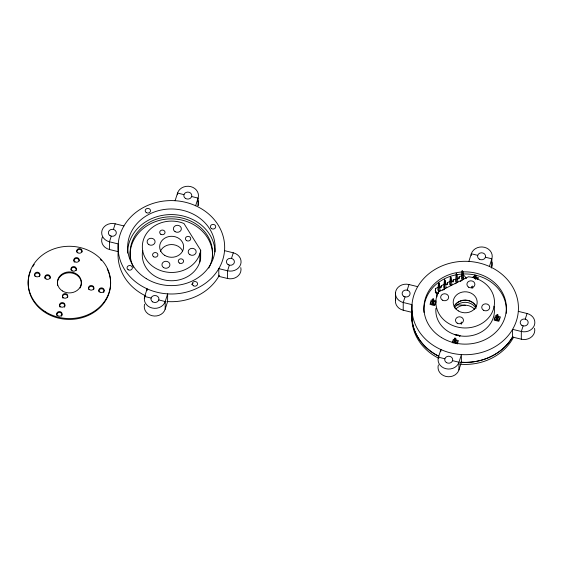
<?xml version="1.0" encoding="UTF-8"?>
<svg xmlns="http://www.w3.org/2000/svg" width="563" height="563" viewBox="0 0 563 563"><rect width="100%" height="100%" fill="white"/><g stroke="black" fill="none" stroke-linecap="round" stroke-linejoin="round"><path stroke-width="0.84" d="M123.93 225.953L115.197 223.807A10.655 9.339 0.4 0 0 102.072 230.281A10.655 9.339 0.4 0 0 109.482 241.794L118.216 243.941L118.167 251.64L109.426 249.5L109.482 241.794L111.263 236.171M144.67 298.2L144.684 296.49L147.112 288.833L147.098 290.543M165.163 309.228L165.219 301.529L167.647 293.872L167.598 301.578L165.163 309.228A10.655 9.339 0.4 0 1 152.038 315.702A10.655 9.339 0.4 0 1 144.628 304.189M177.528 194.777L177.542 193.06A10.655 9.339 0.4 0 1 190.667 186.592A10.655 9.339 0.4 0 1 198.077 198.106L198.021 205.805A10.655 9.339 0.4 0 0 197.916 200.47M199.823 261.992L199.879 253.716M200.688 250.261A29.311 25.687 0.4 0 1 164.86 271.76A29.311 25.687 0.4 0 1 143.945 238.339A29.311 25.687 0.4 0 1 183.932 223.483L200.688 250.261L200.632 258.537A29.311 25.687 0.4 0 1 166.986 280.423A29.311 25.687 0.4 0 1 142.756 250.38M224.538 250.648A53.288 46.701 0.4 0 1 141.566 285.955A53.288 46.701 0.4 0 1 148.027 205.277A53.288 46.701 0.4 0 1 224.538 250.648L233.279 252.794A10.655 9.339 0.4 0 1 240.69 264.307A10.655 9.339 0.4 0 1 227.565 270.782L218.824 268.635L218.768 276.342L227.508 278.481L227.565 270.782L229.352 265.159M395.437 300.368L395.493 292.669M417.704 286.658L408.97 284.519A10.655 9.339 0.4 0 0 395.838 290.987A10.655 9.339 0.4 0 0 403.249 302.5L411.989 304.646L411.94 312.352L403.199 310.206L403.249 302.5L405.036 296.884M435.53 288.559L435.375 292.69L435.53 288.559L438.387 287.151M436.944 296.912L436.951 295.357M438.288 293.689L438.295 292.035L468.409 276.771A29.311 25.687 0.4 0 1 493.857 307.687A29.311 25.687 0.4 0 1 456.269 326.744A29.311 25.687 0.4 0 1 438.295 292.035M440.871 351.256L440.885 349.539L438.45 357.195A10.655 9.339 0.4 0 0 445.861 368.709A10.655 9.339 0.4 0 0 458.986 362.234L461.421 354.584L461.364 362.283L458.936 369.94A10.655 9.339 0.4 0 1 445.812 376.408A10.655 9.339 0.4 0 1 438.401 364.894M458.936 369.94L458.986 362.234L452.575 360.658M471.301 255.482L471.315 253.772A10.655 9.339 0.4 0 1 484.44 247.298A10.655 9.339 0.4 0 1 491.851 258.811L491.795 266.51L491.309 268.044M518.312 311.36A53.288 46.701 0.4 0 1 435.34 346.667A53.288 46.701 0.4 0 1 441.8 265.989A53.288 46.701 0.4 0 1 518.312 311.36L527.052 313.5A10.655 9.339 0.4 0 1 534.463 325.02A10.655 9.339 0.4 0 1 521.338 331.487L512.597 329.341L512.541 337.047L521.282 339.193L521.338 331.487L523.118 325.871M453.166 281.972L453.208 279.839L455.622 279.339M447.261 284.491L447.318 282.746L450.175 281.338M459.028 278.678L459.105 276.933L461.963 275.525M432.665 300.867L432.236 303.408L433.517 303.717L433.658 298.995L432.771 298.749L432.236 303.408M454.791 339.517L454.862 338.103L455.741 338.349L455.608 343.071L454.327 342.761L454.862 338.103M474.679 278.678L474.862 275.152L475.742 275.398L475.967 278.995M496.84 316.624L496.411 319.158L497.699 319.474L497.833 314.752L496.946 314.506L496.411 319.158M471.52 288.01L471.632 286.44M474.433 278.235L474.862 275.152M438.654 291.282L439.45 283.126L440.139 290.55L438.654 291.282L437.817 289.98L438.619 282.176L438.922 285.321M444.003 289.832L445.34 280.219L446.037 287.644L442.687 290.234M450.442 285.469L451.23 277.313L451.927 284.737L450.442 285.469L449.605 284.167L450.407 276.363L450.71 279.508M444.277 284.245L441.42 285.652L441.061 287.468L439.105 286.799M453.208 279.839L452.849 281.655L450.886 280.986M459.105 276.933L458.845 278.671L457.233 279.009M447.318 282.746L446.98 284.589L445.657 284.125M478.071 278.84L478.332 277.573L473.321 276.384L472.934 277.503M452.223 342.783L453.321 339.334L458.331 340.531L457.353 343.965M433.517 303.717L433.658 298.995M455.608 343.071L455.741 338.349M475.58 279.339L475.742 275.398M497.699 319.474L497.833 314.752M113.409 229.43L115.197 223.807M175.107 200.717L177.542 193.06L183.96 194.636M195.642 205.755L198.077 198.106L191.659 196.529M231.492 258.417L233.279 252.794M407.183 290.135L408.97 284.519M468.88 261.422L471.315 253.772L477.727 255.349M454.327 342.761L454.679 341.635M489.416 266.468L491.851 258.811L485.433 257.235M525.265 319.122L527.052 313.5M435.98 302.444L434.657 305.561L430.033 304.428L431.23 299.98L436.241 301.177M440.85 287.299L441.42 285.652M455.094 283.801L457.818 281.831L457.128 274.406L456.333 282.563L455.495 281.261L456.297 273.456L456.6 276.602M460.365 281.514L463.715 278.924L463.018 271.5L462.23 279.656L461.393 278.354L462.188 270.55L462.497 273.695M456.67 304.85L465.418 305.202M454.981 334.788L459.598 335.921M438.45 357.195L444.869 358.772M151.095 298.059L144.684 296.49A10.655 9.339 0.4 0 0 152.094 308.003A10.655 9.339 0.4 0 0 165.219 301.529L158.801 299.952M435.185 290.353L436.93 293.056L438.211 293.506M463.286 275.413L464.503 275.877L466.375 278.551M474.602 275.877L475.482 276.236M496.686 315.231L497.565 315.59M432.511 299.481L433.39 299.833M454.601 338.835L455.481 339.186M435.382 292.049L437.141 294.702M462.877 277.622L463.715 278.924M444.552 288.376L443.707 287.074L444.51 279.269L444.812 282.415M436.93 293.056L437.472 294.54M472.653 286.004L472.723 288.333M461.217 321.98L461.294 324.309M160.371 251.33A11.992 10.507 0.4 0 1 171.293 244.553A11.992 10.507 0.4 0 1 182.581 250.887M107.195 268.938A41.233 36.138 0.4 0 1 70.396 319.418A41.233 36.138 0.4 0 1 30.81 270.458M32.689 266.756A41.233 36.138 0.4 0 1 34.23 264.343M100.376 259.508A41.233 36.138 0.4 0 1 101.467 260.648M56.842 315.477A2.667 2.336 0.4 0 1 59.833 312.472A2.667 2.336 0.4 0 1 61.508 316.188M88.567 288.488A2.667 2.336 0.4 0 1 91.938 286.447A2.667 2.336 0.4 0 1 93.613 289.727M88.778 289.628A2.667 2.336 0.4 0 1 88.68 289.403M103.881 292.127A2.667 2.336 0.4 0 1 103.613 292.514M98.947 291.803A2.667 2.336 0.4 0 1 101.199 288.777A2.667 2.336 0.4 0 1 104.141 291.31M74.337 262.147A2.667 2.336 0.4 0 1 74.07 261.725M73.866 261.042A2.667 2.336 0.4 0 1 76.491 258.466A2.667 2.336 0.4 0 1 79.165 261.007M76.73 252.041A2.667 2.336 0.4 0 1 79.355 249.465A2.667 2.336 0.4 0 1 82.036 252.006M44.956 278.396A2.667 2.336 0.4 0 1 47.531 275.589A2.667 2.336 0.4 0 1 50.184 278.347M39.663 276.433A2.667 2.336 0.4 0 1 39.537 276.63M34.73 276.109A2.667 2.336 0.4 0 1 36.975 273.083A2.667 2.336 0.4 0 1 39.924 275.617M60.065 307.124A2.667 2.336 0.4 0 1 60.487 304.02A2.667 2.336 0.4 0 1 64.055 304.076A2.667 2.336 0.4 0 1 64.365 307.194M62.922 298.137A2.667 2.336 0.4 0 1 64.759 294.47A2.667 2.336 0.4 0 1 67.588 297.616M76.294 270.191A2.667 2.336 0.4 0 1 76.167 270.592M71.022 270.001A2.667 2.336 0.4 0 1 73.26 267.453A2.667 2.336 0.4 0 1 76.279 269.29M57.623 285.321A11.992 10.507 0.4 0 1 70.987 272.886A11.992 10.507 0.4 0 1 80.108 288.017M109.426 249.5A10.655 9.339 0.4 0 1 102.311 237.185M219.387 275.251A53.288 46.701 0.4 0 1 166.901 301.529M145.747 295.927A53.288 46.701 0.4 0 1 118.216 251.035M240.802 267.601A10.655 9.339 0.4 0 1 227.508 278.481M133.53 267.263A41.233 36.138 0.4 0 1 171.764 216.776A41.233 36.138 0.4 0 1 208.803 268.065M193.081 283.646A41.233 36.138 0.4 0 1 191.61 284.406M130.525 260.176A41.233 36.138 0.4 0 1 170.146 218.873A41.233 36.138 0.4 0 1 212.399 258.255M127.611 253.118A43.731 38.319 0.4 0 1 170.589 214.587A43.731 38.319 0.4 0 1 215.052 251.942M513.526 337.23A53.26 46.673 0.4 0 1 459.929 364.205M438.816 358.314A53.26 46.673 0.4 0 1 412.285 311.543M512.316 337.371A53.26 46.673 0.4 0 1 460.689 362.206M438.83 356.259A53.26 46.673 0.4 0 1 412.088 311.107A53.288 46.701 0.4 0 0 438.873 356.316M455.854 308.996A11.992 10.507 0.4 0 1 474.743 309.474M497.706 318.869A2.132 1.865 0.4 0 1 497.988 318.947M454.137 306.539A11.992 10.507 0.4 0 1 465.453 300.248A11.992 10.507 0.4 0 1 476.368 307.102M454.489 307.926A11.992 10.507 0.4 0 1 465.439 302.303A11.992 10.507 0.4 0 1 476.031 308.475M458.662 335.006A2.132 1.865 0.4 0 1 456.368 334.443M460.084 335.541A2.132 1.865 0.4 0 1 459.711 336.378M455.481 340.39A2.132 1.865 0.4 0 1 456.459 343.697M453.257 343.113A2.132 1.865 0.4 0 1 454.601 340.418M455.615 342.466A2.132 1.865 0.4 0 1 456.297 342.726M473.807 277.812A2.132 1.865 0.4 0 1 477.248 279.522M433.531 303.112A2.132 1.865 0.4 0 1 433.813 303.197M494.011 306.209A29.311 25.687 0.4 0 1 466.361 336.238A29.311 25.687 0.4 0 1 435.938 308.257M454.362 305.941A11.992 10.507 0.4 0 1 465.397 300.065A11.992 10.507 0.4 0 1 476.129 306.392M534.568 328.306A10.655 9.339 0.4 0 1 521.282 339.193M512.851 336.505A53.288 46.701 0.4 0 1 460.675 362.234M491.963 262.098A10.655 9.339 0.4 0 1 491.795 266.51M403.199 310.206A10.655 9.339 0.4 0 1 395.789 298.693M423.988 312.423A41.233 36.138 0.4 0 1 465.594 273.963A41.233 36.138 0.4 0 1 506.207 313.352M494.307 319.186L494.208 320.178L498.832 321.311L500.416 316.927L495.405 315.737L494.307 319.186M164.755 255.37A11.992 10.507 0.4 0 0 183.587 247.727A11.992 10.507 0.4 0 0 166.592 237.248A11.992 10.507 0.4 0 0 164.755 255.37M153.699 256.777A2.667 2.336 0.4 0 0 157.886 255.081A2.667 2.336 0.4 0 0 154.107 252.752A2.667 2.336 0.4 0 0 153.699 256.777M160.842 234.292A2.667 2.336 0.4 0 0 165.029 232.589A2.667 2.336 0.4 0 0 161.25 230.26A2.667 2.336 0.4 0 0 160.842 234.292M179.4 263.048A2.667 2.336 0.4 0 0 183.58 261.352A2.667 2.336 0.4 0 0 179.808 259.022A2.667 2.336 0.4 0 0 179.4 263.048M186.543 240.598A2.667 2.336 0.4 0 0 190.723 238.902A2.667 2.336 0.4 0 0 186.951 236.573A2.667 2.336 0.4 0 0 186.543 240.598M163.636 267.636A3.997 3.505 0.4 0 0 169.913 265.089A3.997 3.505 0.4 0 0 164.241 261.591A3.997 3.505 0.4 0 0 163.636 267.636M189.886 254.687A3.997 3.505 0.4 0 0 196.163 252.14A3.997 3.505 0.4 0 0 190.498 248.642A3.997 3.505 0.4 0 0 189.886 254.687M175.065 231.66A3.997 3.505 0.4 0 0 181.342 229.113A3.997 3.505 0.4 0 0 175.67 225.615A3.997 3.505 0.4 0 0 175.065 231.66M148.808 244.602A3.997 3.505 0.4 0 0 155.085 242.055A3.997 3.505 0.4 0 0 149.42 238.564A3.997 3.505 0.4 0 0 148.808 244.602M45.702 311.951A41.233 36.138 0.4 0 0 110.468 285.673A41.233 36.138 0.4 0 0 52.007 249.62A41.233 36.138 0.4 0 0 45.702 311.951M57.855 315.801A2.667 2.336 0.4 0 0 62.043 314.098A2.667 2.336 0.4 0 0 58.263 311.768A2.667 2.336 0.4 0 0 57.855 315.801M89.7 289.727A2.667 2.336 0.4 0 0 93.88 288.031A2.667 2.336 0.4 0 0 90.101 285.701A2.667 2.336 0.4 0 0 89.7 289.727M99.968 292.127A2.667 2.336 0.4 0 0 104.148 290.431A2.667 2.336 0.4 0 0 100.376 288.101A2.667 2.336 0.4 0 0 99.968 292.127M74.992 261.83A2.667 2.336 0.4 0 0 79.172 260.127A2.667 2.336 0.4 0 0 75.393 257.798A2.667 2.336 0.4 0 0 74.992 261.83M77.856 252.822A2.667 2.336 0.4 0 0 82.043 251.126A2.667 2.336 0.4 0 0 78.264 248.797A2.667 2.336 0.4 0 0 77.856 252.822M46.039 278.952A2.667 2.336 0.4 0 0 50.227 277.249A2.667 2.336 0.4 0 0 46.447 274.92A2.667 2.336 0.4 0 0 46.039 278.952M35.743 276.433A2.667 2.336 0.4 0 0 39.931 274.73A2.667 2.336 0.4 0 0 36.152 272.401A2.667 2.336 0.4 0 0 35.743 276.433M60.713 306.807A2.667 2.336 0.4 0 0 64.9 305.104A2.667 2.336 0.4 0 0 61.121 302.774A2.667 2.336 0.4 0 0 60.713 306.807M63.577 297.813A2.667 2.336 0.4 0 0 67.757 296.117A2.667 2.336 0.4 0 0 63.978 293.787A2.667 2.336 0.4 0 0 63.577 297.813M72.148 270.789A2.667 2.336 0.4 0 0 76.336 269.093A2.667 2.336 0.4 0 0 72.557 266.763A2.667 2.336 0.4 0 0 72.148 270.789M62.409 290.944A11.992 10.507 0.4 0 0 81.325 283.463A11.992 10.507 0.4 0 0 64.442 272.837A11.992 10.507 0.4 0 0 62.409 290.944M110.038 235.665A3.997 3.505 0.4 0 0 116.316 233.117A3.997 3.505 0.4 0 0 110.651 229.627A3.997 3.505 0.4 0 0 110.038 235.665M185.516 198.443A3.997 3.505 0.4 0 0 191.793 195.896A3.997 3.505 0.4 0 0 186.121 192.405A3.997 3.505 0.4 0 0 185.516 198.443M228.121 264.652A3.997 3.505 0.4 0 0 234.398 262.105A3.997 3.505 0.4 0 0 228.733 258.607A3.997 3.505 0.4 0 0 228.121 264.652M152.65 301.874A3.997 3.505 0.4 0 0 158.928 299.326A3.997 3.505 0.4 0 0 153.263 295.828A3.997 3.505 0.4 0 0 152.65 301.874M146.338 212.631A2.667 2.336 0.4 0 0 150.518 210.935A2.667 2.336 0.4 0 0 146.746 208.606A2.667 2.336 0.4 0 0 146.338 212.631M211.533 228.627A2.667 2.336 0.4 0 0 215.713 226.924A2.667 2.336 0.4 0 0 211.941 224.595A2.667 2.336 0.4 0 0 211.533 228.627M193.376 285.758A2.667 2.336 0.4 0 0 197.564 284.062A2.667 2.336 0.4 0 0 193.785 281.732A2.667 2.336 0.4 0 0 193.376 285.758M128.174 269.761A2.667 2.336 0.4 0 0 132.361 268.058A2.667 2.336 0.4 0 0 128.582 265.729A2.667 2.336 0.4 0 0 128.174 269.761M146.253 278.622A43.731 38.319 0.4 0 0 214.939 250.753A43.731 38.319 0.4 0 0 152.946 212.518A43.731 38.319 0.4 0 0 146.253 278.622M496.038 320.185A2.132 1.865 0.4 0 0 499.346 318.749A2.132 1.865 0.4 0 0 496.27 316.955A2.132 1.865 0.4 0 0 496.038 320.185M431.863 304.428A2.132 1.865 0.4 0 0 435.171 302.993A2.132 1.865 0.4 0 0 432.095 301.205A2.132 1.865 0.4 0 0 431.863 304.428M458.303 310.882A11.992 10.507 0.4 0 0 477.135 303.239A11.992 10.507 0.4 0 0 460.133 292.753A11.992 10.507 0.4 0 0 458.303 310.882M457.177 323.141A3.997 3.505 0.4 0 0 463.455 320.593A3.997 3.505 0.4 0 0 457.789 317.103A3.997 3.505 0.4 0 0 457.177 323.141M442.356 300.114A3.997 3.505 0.4 0 0 448.634 297.567A3.997 3.505 0.4 0 0 442.968 294.069A3.997 3.505 0.4 0 0 442.356 300.114M468.606 287.165A3.997 3.505 0.4 0 0 474.883 284.618A3.997 3.505 0.4 0 0 469.218 281.127A3.997 3.505 0.4 0 0 468.606 287.165M483.427 310.199A3.997 3.505 0.4 0 0 489.704 307.651A3.997 3.505 0.4 0 0 484.039 304.154A3.997 3.505 0.4 0 0 483.427 310.199M521.894 325.358A3.997 3.505 0.4 0 0 528.171 322.81A3.997 3.505 0.4 0 0 522.506 319.32A3.997 3.505 0.4 0 0 521.894 325.358M479.282 259.156A3.997 3.505 0.4 0 0 485.559 256.608A3.997 3.505 0.4 0 0 479.894 253.111A3.997 3.505 0.4 0 0 479.282 259.156M403.812 296.37A3.997 3.505 0.4 0 0 410.089 293.823A3.997 3.505 0.4 0 0 404.424 290.332A3.997 3.505 0.4 0 0 403.812 296.37M446.424 362.579A3.997 3.505 0.4 0 0 452.701 360.031A3.997 3.505 0.4 0 0 447.036 356.534A3.997 3.505 0.4 0 0 446.424 362.579M441.462 337.54A41.233 36.138 0.4 0 0 506.221 311.262A41.233 36.138 0.4 0 0 447.768 275.208A41.233 36.138 0.4 0 0 441.462 337.54"/></g></svg>
